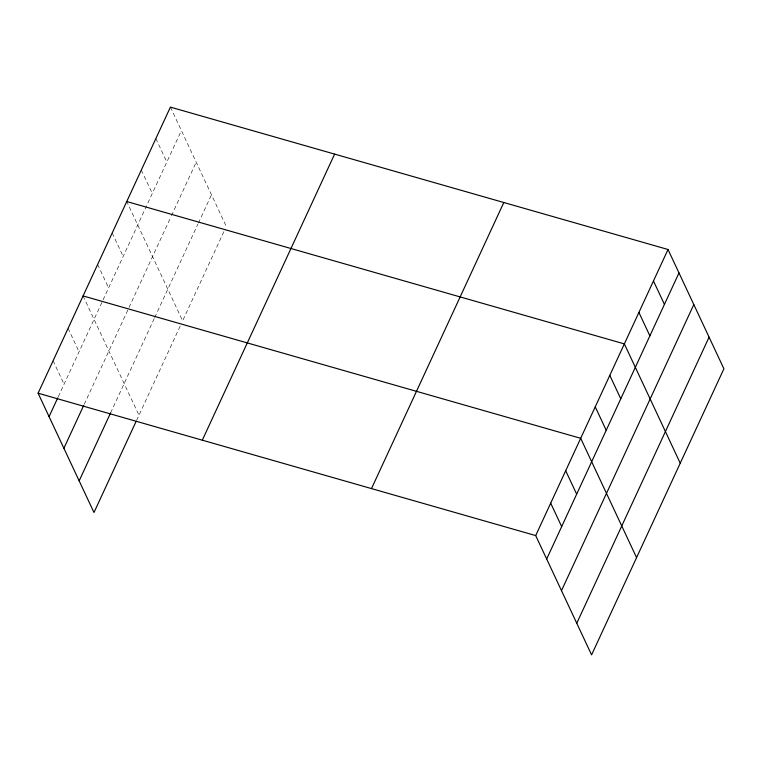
<?xml version="1.0" encoding="UTF-8"?>
<svg xmlns="http://www.w3.org/2000/svg" width="762" height="762" viewBox="0 0 762 762"><rect width="100%" height="100%" fill="white"/><g stroke="black" fill="none" stroke-linecap="round" stroke-linejoin="round"><path stroke-width="0.57" stroke-dasharray="3.81 2.86" d="M58.264 396.754L181.394 130.55M84.211 404.346L170.983 216.732M171.469 215.684L196.205 162.182M110.604 412.88L154.229 318.564M154.715 317.516L197.891 224.152M198.377 223.104L211.484 194.786M136.55 420.462L180.213 326.069M223.876 231.667L182.632 320.831L126.749 201.53M170.412 107.118L226.304 226.419M155.858 138.589L166.84 162.02M141.303 170.059L152.276 193.491M112.195 233.001L123.168 256.423M97.641 264.471L108.614 287.893M83.087 295.932L138.97 415.233M68.094 328.355L79.067 351.787M53.092 360.778L64.065 384.21"/><path stroke-width="1.14" d="M38.1 393.202L170.412 107.118L668.017 249.498L723.9 368.798L591.588 654.882L535.696 535.581L38.1 393.202L93.983 512.502L136.065 421.51M49.073 416.633L57.779 397.802M63.894 448.266L83.725 405.384M79.162 480.87L110.604 412.88M202.311 440.188L334.623 154.105M371.494 488.594L503.806 202.511M535.696 535.581L668.017 249.498M546.678 559.003L678.99 272.92M561.499 590.645L693.811 304.562M576.767 623.24L709.079 337.156M126.749 201.53L624.354 343.9L680.237 463.201M83.087 295.932L580.692 438.312L636.575 557.613M653.463 280.968L664.435 304.39M638.908 312.439L649.881 335.861M609.8 375.371L620.773 398.802M595.246 406.841L606.219 430.273M565.69 470.735L576.663 494.157M550.697 503.158L561.67 526.58"/></g></svg>
